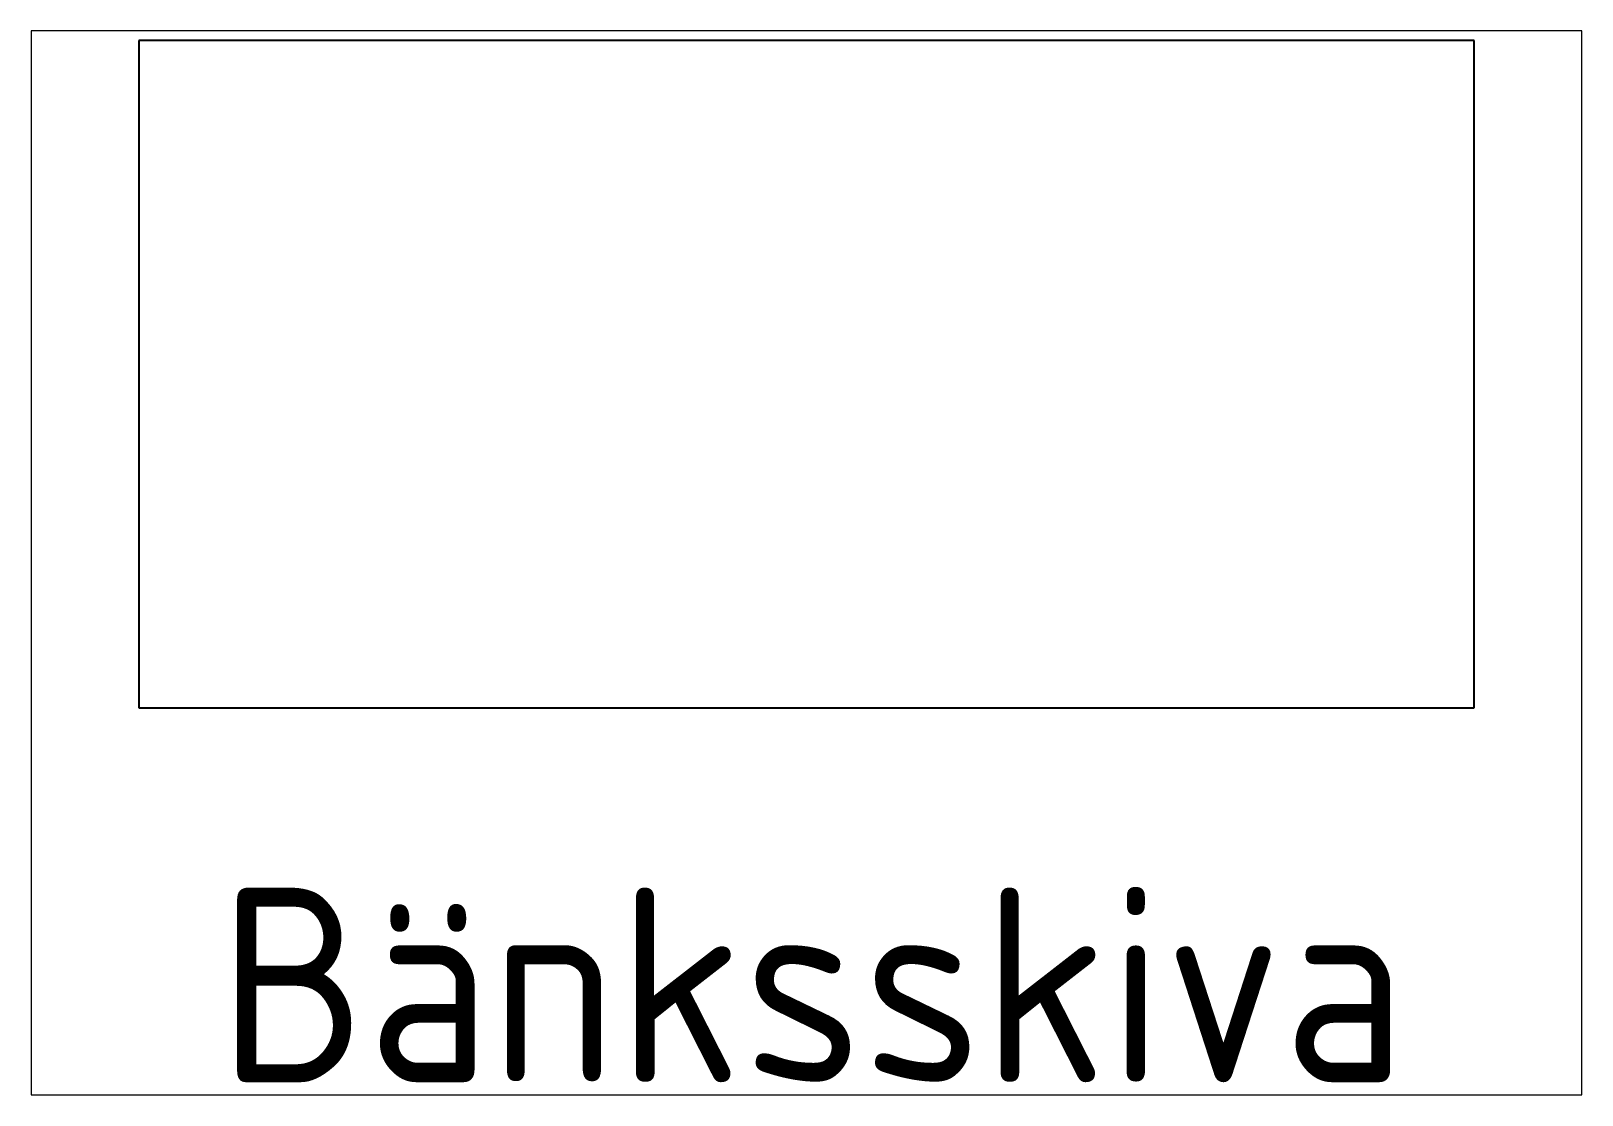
# Paper-space layout 'Layout1' of a CAD drawing. Header units: millimetres. Extents: x 29 to 260, y 20 to 178.
# The model-space entities are those that its viewports show. They can reach past a viewport. Long polylines and large blocks are cut down to what shows.
import ezdxf

# ---------------------------------------------------------------- set-up
doc = ezdxf.new("R2010")
doc.units = ezdxf.units.MM
doc.header["$LTSCALE"] = 50
doc.styles.add('ISO', font='isocp.shx')

# ---------------------------------------------------------------- blocks, each defined once
blk = doc.blocks.new('BÄNKSKIVA_DYNAMISKT_2DBLOCK')
for p, q in [((1200, 600), (0, 600)), ((0, 600), (0, 0)), ((1200, 0), (1200, 600)), ((0, 0), (1200, 0))]:
    blk.add_line(p, q)

msp = doc.modelspace()

# ---------------------------------------------------------------- block references
at = {"ltscale": 0.5}
msp.add_blockref('BÄNKSKIVA_DYNAMISKT_2DBLOCK', (0, 327.9), dxfattribs=at)

# ---------------------------------------------------------------- texts
at = {"insert": (71.4, 166.3, -1.9), "char_height": 175, "width": 2096.889, "attachment_point": 1, "style": 'ISO'}
msp.add_mtext('Bänksskiva', dxfattribs=at)

psp = doc.layouts.get("Layout1")

# ---------------------------------------------------------------- viewports
at = {"layer": '0'}
psp.add_viewport(center=(144.23, 98.98), size=(230.77, 158.3605), view_center_point=(600, 458.1), view_height=956.5406, dxfattribs=at)

doc.saveas('drawing.dxf')
